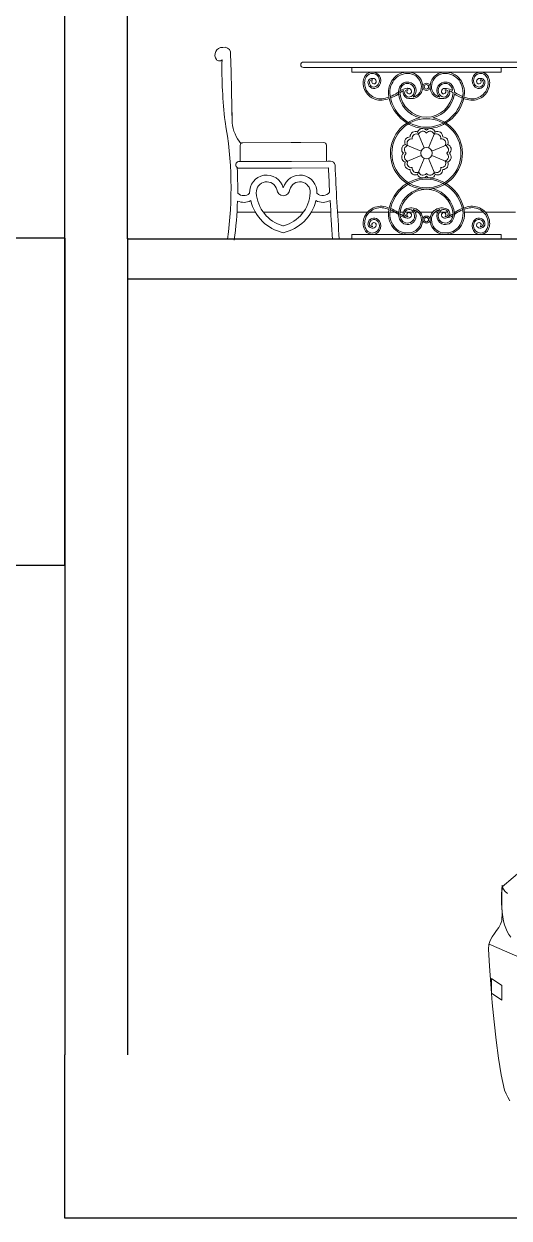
# Model space of a CAD drawing. Header units: millimetres. Extents: x 587797 to 2274247, y 1711 to 439204.
# Drawn here: x 971560 to 973342, y 283670 to 288056 of the extents above; entities that cross this region are included whole.
import ezdxf

# ---------------------------------------------------------------- set-up
doc = ezdxf.new("R2010")
doc.units = ezdxf.units.MM
doc.layers.add('finiture', color=7, linetype='Continuous', lineweight=20)

msp = doc.modelspace()

# ---------------------------------------------------------------- linework, layer by layer
for p, q in [((971709.651, 286066.983, 442.155), (971709.651, 290866.983, 442.155)), ((971939.651, 287266.983, 442.155), (971939.651, 290866.983, 442.155)), ((971709.651, 287269.666, 442.155), (971409.651, 287269.666, 442.155)), ((971709.651, 287269.666, 442.155), (971709.651, 284269.666, 442.155)), ((971709.651, 287266.983, 442.155), (971709.651, 286066.983, 442.155)), ((971939.651, 287269.666, 442.155), (971939.651, 284269.666, 442.155)), ((971939.651, 287266.983, 442.155), (991559.651, 287266.983, 442.155)), ((971939.651, 287266.983, 442.155), (991559.651, 287266.983, 442.155)), ((971939.651, 287266.983, 442.155), (971939.651, 286066.983, 442.155)), ((971939.651, 287119.666, 442.155), (1042638.019, 287119.666, 442.155)), ((971709.651, 286066.983, 442.155), (958892.612, 286066.983, 442.155)), ((971709.651, 283669.666, 442.155), (971709.651, 284269.666, 442.155)), ((1042868.164, 283669.666, 442.155), (971709.651, 283669.666, 442.155))]:
    msp.add_line(p, q)
at = {"layer": 'finiture', "linetype": 'Continuous'}
for p, q in [((972586.4, 287915.796, 442.155), (973490.054, 287915.796, 442.155)), ((972763.587, 287896.109, 442.155), (972586.4, 287896.109, 442.155)), ((973312.867, 287896.109, 442.155), (973490.054, 287896.109, 442.155))]:
    msp.add_line(p, q, dxfattribs=at)
at = {"layer": 'finiture'}
for p, q in [((972763.587, 287879.312, 442.155), (972763.587, 287896.109, 442.155)), ((972763.587, 287896.109, 442.155), (973312.867, 287896.109, 442.155)), ((973312.867, 287879.312, 442.155), (973312.867, 287896.109, 442.155)), ((972763.587, 287879.312, 442.155), (973312.867, 287879.312, 442.155)), ((973005.92, 287659.074, 442.155), (973030.15, 287600.577, 442.155)), ((973070.534, 287659.074, 442.155), (973046.304, 287600.577, 442.155)), ((972354.015, 287550.943, 442.155), (972353.926, 287610.005, 442.155)), ((972363.755, 287619.863, 442.155), (972661.073, 287620.399, 442.155)), ((972541.945, 287620.131, 442.155), (972576.786, 287620.272, 442.155)), ((972671.02, 287551.508, 442.155), (972670.932, 287610.57, 442.155)), ((972960.231, 287613.385, 442.155), (973018.728, 287589.154, 442.155)), ((973116.223, 287613.385, 442.155), (973057.726, 287589.154, 442.155)), ((972542.049, 287551.225, 442.155), (972349.272, 287550.935, 442.155)), ((972542.049, 287551.225, 442.155), (972675.764, 287551.515, 442.155)), ((972675.764, 287551.515, 442.155), (972686.054, 287551.959, 442.155)), ((972960.231, 287548.771, 442.155), (973018.728, 287573.001, 442.155)), ((973030.15, 287561.579, 442.155), (973005.92, 287503.082, 442.155)), ((973070.534, 287503.082, 442.155), (973046.304, 287561.579, 442.155)), ((973116.223, 287548.771, 442.155), (973057.726, 287573.001, 442.155)), ((972542.086, 287526.616, 442.155), (972343.172, 287526.317, 442.155)), ((972542.086, 287526.616, 442.155), (972678.285, 287526.913, 442.155)), ((972342.357, 287364.547, 442.155), (972409.541, 287364.547, 442.155)), ((972438.862, 287364.547, 442.155), (972585.967, 287364.547, 442.155)), ((972615.288, 287364.547, 442.155), (972686.944, 287364.547, 442.155)), ((972711.599, 287364.547, 442.155), (972821.849, 287364.547, 442.155)), ((972829.059, 287364.547, 442.155), (972898.977, 287364.547, 442.155)), ((972904.245, 287364.547, 442.155), (972935.927, 287364.547, 442.155)), ((972941.225, 287364.547, 442.155), (972953.718, 287364.547, 442.155)), ((972959.304, 287364.547, 442.155), (972990.876, 287364.547, 442.155)), ((972996.858, 287364.547, 442.155), (973008.059, 287364.547, 442.155)), ((973015.156, 287364.547, 442.155), (973061.299, 287364.547, 442.155)), ((973061.299, 287364.547, 442.155), (973015.156, 287364.547, 442.155)), ((973079.596, 287364.547, 442.155), (973068.395, 287364.547, 442.155)), ((973117.15, 287364.547, 442.155), (973085.578, 287364.547, 442.155)), ((973247.395, 287364.547, 442.155), (973177.477, 287364.547, 442.155)), ((973364.855, 287364.547, 442.155), (973254.605, 287364.547, 442.155)), ((972763.587, 287282.843, 442.155), (972763.587, 287266.047, 442.155)), ((972763.587, 287282.843, 442.155), (973312.867, 287282.843, 442.155)), ((973312.867, 287282.843, 442.155), (973312.867, 287266.047, 442.155)), ((972307.792, 287265.405, 442.155), (972322.57, 287265.427, 442.155)), ((972718.101, 287266.11, 442.155), (972703.323, 287266.088, 442.155)), ((973316.853, 284886.82, 442.155), (973601.207, 285129.926, 442.155)), ((973316.853, 284892.431, 442.155), (973313.638, 284859.994, 442.155)), ((973313.638, 284859.994, 442.155), (973314.442, 284825.949, 442.155)), ((973316.853, 284886.82, 442.155), (973315.64, 284859.19, 442.155)), ((973319.249, 284881.225, 442.155), (973316.853, 284892.431, 442.155)), ((973325.664, 284870.806, 442.155), (973319.249, 284881.225, 442.155)), ((973336.066, 284861.602, 442.155), (973325.664, 284870.806, 442.155)), ((973314.442, 284825.949, 442.155), (973316.049, 284791.904, 442.155)), ((973315.64, 284859.19, 442.155), (973315.246, 284834.366, 442.155)), ((973315.246, 284834.366, 442.155), (973315.64, 284812.741, 442.155)), ((973315.64, 284812.741, 442.155), (973316.853, 284793.118, 442.155)), ((973316.049, 284791.904, 442.155), (973315.64, 284761.469, 442.155)), ((973316.853, 284793.118, 442.155), (973318.445, 284775.891, 442.155)), ((973318.445, 284775.891, 442.155), (973321.251, 284760.665, 442.155)), ((973304.023, 284737.448, 442.155), (973296.017, 284726.226, 442.155)), ((973310.832, 284749.049, 442.155), (973304.023, 284737.448, 442.155)), ((973315.64, 284761.469, 442.155), (973310.832, 284749.049, 442.155)), ((973321.251, 284760.665, 442.155), (973324.86, 284746.653, 442.155)), ((973324.86, 284746.653, 442.155), (973329.258, 284734.233, 442.155)), ((973329.258, 284734.233, 442.155), (973334.869, 284722.617, 442.155)), ((973272.784, 284689.376, 442.155), (973267.993, 284674.56, 442.155)), ((973279.593, 284702.6, 442.155), (973272.784, 284689.376, 442.155)), ((973287.616, 284714.61, 442.155), (973279.593, 284702.6, 442.155)), ((973296.017, 284726.226, 442.155), (973287.616, 284714.61, 442.155)), ((973334.869, 284722.617, 442.155), (973341.284, 284711.804, 442.155)), ((973341.284, 284711.804, 442.155), (973348.487, 284701.402, 442.155)), ((973267.993, 284674.56, 442.155), (973266.385, 284657.742, 442.155)), ((973266.385, 284657.742, 442.155), (973269.994, 284594.87, 442.155)), ((973268.781, 284676.168, 442.155), (973389.734, 284623.303, 442.155)), ((973269.994, 284594.87, 442.155), (973274.392, 284528.388, 442.155)), ((973274.392, 284528.388, 442.155), (973280.003, 284459.904, 442.155)), ((973277.591, 284549.209, 442.155), (973314.852, 284523.58, 442.155)), ((973277.591, 284495.556, 442.155), (973277.591, 284549.209, 442.155)), ((973314.852, 284523.58, 442.155), (973314.852, 284469.928, 442.155)), ((973314.852, 284469.928, 442.155), (973277.591, 284495.556, 442.155)), ((973280.003, 284459.904, 442.155), (973286.402, 284391.026, 442.155)), ((973286.402, 284391.026, 442.155), (973294.015, 284322.936, 442.155)), ((973294.015, 284322.936, 442.155), (973302.825, 284257.652, 442.155)), ((973302.825, 284257.652, 442.155), (973313.244, 284195.978, 442.155)), ((973313.244, 284195.978, 442.155), (973324.86, 284139.914, 442.155)), ((973324.86, 284139.914, 442.155), (973330.865, 284126.296, 442.155)), ((973330.865, 284126.296, 442.155), (973337.264, 284113.482, 442.155)), ((973337.264, 284113.482, 442.155), (973344.073, 284101.062, 442.155))]:
    msp.add_line(p, q, dxfattribs=at)
for centre, radius in [((973038.227, 287825.027, 442.155), 13.301), ((973038.227, 287825.027, 442.155), 8.068), ((973038.227, 287581.078, 442.155), 126.878), ((973038.227, 287581.078, 442.155), 21.106), ((973038.227, 287337.128, 442.155), 13.301), ((973038.227, 287337.128, 442.155), 8.068)]:
    msp.add_circle(centre, radius, dxfattribs=at)
for centre, radius, start, end in [((972289.8, 287941.48, 442.155), 28.565, 90, 215.652617), ((972295.407, 287946.421, 442.155), 24.28, 16.929295, 103.352293), ((953536.863, 287394.947, 442.155), 18790.075, 0.9021102, 1.7050031), ((972277.219, 287933.683, 442.155), 13.835, 219.786866, 317.823178), ((973913.162, 287890.484, 442.155), 1626.043, 178.805022, 186.797291), ((972849.857, 287840.569, 442.155), 43.937, 153.538622, 180), ((972839.479, 287848.096, 442.155), 31.364, 101.151267, 157.404265), ((972849.857, 287840.569, 442.155), 38.705, 153.538622, 180.230181), ((972839.479, 287848.096, 442.155), 26.132, 103.422277, 157.404265), ((972839.475, 287840.097, 442.155), 15.99, 79.532739, 188.280594), ((972839.475, 287840.097, 442.155), 10.758, 79.532739, 188.280594), ((972839.759, 287839.509, 442.155), 39.825, 83.160325, 100.569956), ((972839.759, 287839.509, 442.155), 34.592, 83.160325, 100.569956), ((972845.123, 287843.699, 442.155), 7.894, 117.905286, 266.319642), ((972842.299, 287844.173, 442.155), 11.648, 7.435488, 89.601673), ((972839.479, 287848.096, 442.155), 31.364, 310.065957, 81.936811), ((972839.479, 287848.096, 442.155), 26.132, 310.065957, 80.308004), ((972845.178, 287844.548, 442.155), 8.744, 266.319642, 7.435488), ((972968.723, 287811.468, 442.155), 67.992, 101.151267, 157.404265), ((972968.655, 287811.519, 442.155), 62.677, 101.705971, 157.423148), ((972969.003, 287802.881, 442.155), 76.453, 83.160325, 100.569956), ((972969.003, 287802.881, 442.155), 71.22, 83.160325, 100.569956), ((972969.003, 287802.881, 442.155), 39.825, 83.160325, 100.569956), ((972971.207, 287825.885, 442.155), 48.12, 9.444628, 82.504445), ((972971.207, 287825.885, 442.155), 53.353, 9.444628, 82.504445), ((973105.247, 287825.885, 442.155), 53.353, 97.495555, 170.555372), ((973105.247, 287825.885, 442.155), 48.12, 97.495555, 170.555372), ((973107.452, 287802.881, 442.155), 76.453, 79.430044, 96.839675), ((973107.452, 287802.881, 442.155), 71.22, 79.430044, 96.839675), ((973107.452, 287802.881, 442.155), 39.825, 79.430044, 96.839675), ((973107.799, 287811.519, 442.155), 62.677, 22.576852, 78.294029), ((973107.731, 287811.468, 442.155), 67.992, 22.595735, 78.848733), ((973236.975, 287848.096, 442.155), 31.364, 98.063189, 229.934043), ((973236.975, 287848.096, 442.155), 26.132, 99.691996, 229.934043), ((973231.276, 287844.548, 442.155), 8.744, 172.564512, 273.680358), ((973234.155, 287844.173, 442.155), 11.648, 90.398327, 172.564512), ((973231.331, 287843.699, 442.155), 7.894, 273.680358, 62.094714), ((973236.695, 287839.509, 442.155), 39.825, 79.430044, 96.839675), ((973236.695, 287839.509, 442.155), 34.592, 79.430044, 96.839675), ((973236.979, 287840.097, 442.155), 15.99, 351.719406, 100.467261), ((973236.979, 287840.097, 442.155), 10.758, 351.719406, 100.467261), ((973236.975, 287848.096, 442.155), 31.364, 22.595735, 78.848733), ((973236.975, 287848.096, 442.155), 26.132, 22.595735, 76.577723), ((973226.597, 287840.569, 442.155), 38.705, 359.769819, 26.461378), ((973226.597, 287840.569, 442.155), 43.937, 0, 26.461378), ((972870.219, 287839.976, 442.155), 64.302, 179.472052, 274.736745), ((972870.219, 287839.976, 442.155), 59.069, 179.472052, 274.736745), ((972845.473, 287840.97, 442.155), 22.052, 188.280594, 310.065957), ((972845.473, 287840.97, 442.155), 16.819, 188.280594, 310.065957), ((972977.829, 287804.4, 442.155), 79.223, 153.42599, 183.260301), ((973040.679, 287813.797, 442.155), 142.624, 185.593843, 269.014903), ((972977.89, 287804.378, 442.155), 74.054, 153.423856, 183.07595), ((973040.679, 287813.797, 442.155), 137.391, 185.593843, 268.67444), ((972854.25, 287920.359, 442.155), 140.802, 291.34735, 303.029989), ((972930.285, 287803.41, 442.155), 1.308, 303.029989, 313.238733), ((972974.82, 287756.048, 442.155), 63.704, 128.448527, 133.238733), ((972974.82, 287756.048, 442.155), 58.471, 132.051221, 135.188263), ((972979.101, 287803.941, 442.155), 43.937, 153.538622, 180), ((973040.679, 287813.797, 442.155), 105.996, 185.593843, 255.757483), ((972968.723, 287811.468, 442.155), 31.364, 101.151267, 157.404265), ((972979.101, 287803.941, 442.155), 38.705, 153.538622, 180.230181), ((973040.679, 287813.797, 442.155), 100.763, 185.593843, 268.605591), ((972974.82, 287756.048, 442.155), 58.471, 110.275917, 125.992295), ((972974.82, 287756.048, 442.155), 63.704, 95.496804, 122.210025), ((972968.723, 287811.468, 442.155), 26.132, 103.422277, 157.404265), ((972968.718, 287803.469, 442.155), 15.99, 152.322396, 188.280594), ((972974.717, 287804.342, 442.155), 22.052, 188.280594, 268.486258), ((972968.718, 287803.469, 442.155), 10.758, 79.532739, 188.280594), ((972974.717, 287804.342, 442.155), 16.819, 188.280594, 310.065957), ((972969.003, 287802.881, 442.155), 34.592, 83.160325, 100.569956), ((972974.82, 287756.048, 442.155), 58.471, 95.496804, 98.903199), ((972974.367, 287807.071, 442.155), 7.894, 117.905286, 266.319642), ((972968.718, 287803.469, 442.155), 15.99, 79.532739, 90), ((972971.542, 287807.545, 442.155), 11.648, 7.435488, 89.601673), ((972968.723, 287811.468, 442.155), 31.364, 310.065957, 81.936811), ((972968.723, 287811.468, 442.155), 26.132, 310.065957, 80.308004), ((972974.421, 287807.921, 442.155), 8.744, 266.319642, 7.435488), ((972981.568, 287825.027, 442.155), 43.358, 260.375161, 13.273445), ((972981.568, 287825.027, 442.155), 38.126, 281.459237, 13.273445), ((973035.775, 287813.797, 442.155), 100.763, 271.394409, 354.053025), ((973035.775, 287813.797, 442.155), 142.624, 270.985097, 354.406157), ((973035.775, 287813.797, 442.155), 137.391, 271.32556, 354.406157), ((973094.886, 287825.027, 442.155), 43.358, 166.726555, 279.624839), ((973094.886, 287825.027, 442.155), 38.126, 166.726555, 258.540763), ((973107.731, 287811.468, 442.155), 31.364, 98.063189, 229.934043), ((973107.731, 287811.468, 442.155), 26.132, 99.691996, 229.934043), ((973101.737, 287804.342, 442.155), 16.819, 229.934043, 351.719406), ((973102.033, 287807.921, 442.155), 8.744, 172.564512, 273.680358), ((973104.912, 287807.545, 442.155), 11.648, 90.398327, 172.564512), ((973101.737, 287804.342, 442.155), 22.052, 271.513742, 351.719406), ((973102.087, 287807.071, 442.155), 7.894, 273.680358, 62.094714), ((973107.452, 287802.881, 442.155), 34.592, 79.430044, 96.839675), ((973107.736, 287803.469, 442.155), 15.99, 75.334691, 100.467261), ((973107.736, 287803.469, 442.155), 10.758, 351.719406, 100.467261), ((973101.634, 287756.048, 442.155), 63.704, 59.611886, 80.831495), ((973107.731, 287811.468, 442.155), 31.364, 22.595735, 78.848733), ((973107.731, 287811.468, 442.155), 26.132, 358.973302, 76.577723), ((973107.736, 287803.469, 442.155), 15.99, 351.719406, 27.677604), ((973101.634, 287756.048, 442.155), 58.471, 54.007705, 69.724083), ((973097.353, 287803.941, 442.155), 43.937, 1.563269, 26.461378), ((973222.204, 287920.359, 442.155), 140.802, 234.915878, 248.65265), ((973098.565, 287804.378, 442.155), 74.054, 356.92405, 26.576144), ((973098.625, 287804.4, 442.155), 79.223, 356.739699, 26.57401), ((973206.235, 287839.976, 442.155), 64.302, 265.263255, 0.527948), ((973206.235, 287839.976, 442.155), 59.069, 265.263255, 0.527948), ((973230.981, 287840.97, 442.155), 22.052, 229.934043, 351.719406), ((973230.981, 287840.97, 442.155), 16.819, 229.934043, 351.719406), ((972854.25, 287920.359, 442.155), 140.802, 278.514397, 289.186596), ((972852.046, 287928.604, 442.155), 154.505, 278.741979, 288.701592), ((972852.046, 287928.604, 442.155), 154.505, 290.656816, 301.640496), ((972932.411, 287798.179, 442.155), 1.308, 301.640496, 315.188263), ((972932.411, 287798.179, 442.155), 1.308, 301.640496, 315.188263), ((972974.1, 287780.99, 442.155), 1.308, 80.375161, 88.486258), ((973035.775, 287813.797, 442.155), 105.996, 284.242517, 351.834817), ((973102.354, 287780.99, 442.155), 1.308, 91.513742, 99.624839), ((973224.408, 287928.604, 442.155), 154.505, 237.193321, 249.343184), ((973224.408, 287928.604, 442.155), 154.505, 251.298408, 261.258021), ((973222.204, 287920.359, 442.155), 140.802, 250.813404, 261.485603), ((940782.399, 287288.684, 442.155), 31544.538, 0.7341172, 0.8101212), ((970936.433, 287452.511, 442.155), 1384.065, 352.2306, 10.217737), ((972470.5, 287710.235, 442.155), 147.183, 186.784896, 219.365883), ((973038.227, 287581.078, 442.155), 132.111, 100.301769, 79.698231), ((973023.91, 287653.056, 442.155), 18.969, 40.994413, 161.505587), ((973052.544, 287653.056, 442.155), 18.969, 18.494413, 139.005587), ((972977.207, 287621.85, 442.155), 18.969, 85.994413, 206.505587), ((972983.091, 287617.605, 442.155), 15.972, 79.530783, 209.854617), ((972997.454, 287642.098, 442.155), 18.969, 63.494413, 184.005587), ((973001.266, 287635.924, 442.155), 15.972, 57.030783, 187.354617), ((973025.069, 287645.893, 442.155), 15.972, 34.530783, 164.854617), ((973050.874, 287645.995, 442.155), 15.972, 12.030783, 142.354617), ((973074.754, 287636.214, 442.155), 15.972, 349.530783, 119.854617), ((973079, 287642.098, 442.155), 18.969, 355.994413, 116.505587), ((973093.073, 287618.038, 442.155), 15.972, 327.030783, 97.354617), ((973099.248, 287621.85, 442.155), 18.969, 333.494413, 94.005587), ((972363.77, 287610.02, 442.155), 9.844, 90.086094, 180.086094), ((972661.088, 287610.555, 442.155), 9.844, 0.086094, 90.086094), ((975234.254, 287697.068, 442.155), 2567.363, 181.775405, 181.77739), ((972966.248, 287595.395, 442.155), 18.969, 108.494413, 229.005587), ((972966.248, 287595.395, 442.155), 18.969, 108.494413, 229.005587), ((972966.248, 287566.76, 442.155), 18.969, 130.994413, 251.505587), ((972966.248, 287566.76, 442.155), 18.969, 130.994413, 251.505587), ((972973.31, 287593.725, 442.155), 15.972, 102.030783, 232.354617), ((972973.412, 287567.919, 442.155), 15.972, 124.530783, 254.854617), ((973103.144, 287568.431, 442.155), 15.972, 282.030783, 52.354617), ((973103.042, 287594.236, 442.155), 15.972, 304.530783, 74.854617), ((973110.206, 287595.395, 442.155), 18.969, 310.994413, 71.505587), ((973110.206, 287566.76, 442.155), 18.969, 288.494413, 49.005587), ((972350.03, 287538.632, 442.155), 12.327, 86.646888, 273.5253), ((972686.733, 287536.223, 442.155), 15.75, 2.557197, 92.470611), ((983098.412, 288001.221, 442.155), 10406.307, 182.5571974, 184.0508013), ((972977.207, 287540.305, 442.155), 18.969, 153.494413, 274.005587), ((972983.381, 287544.117, 442.155), 15.972, 147.030783, 277.354617), ((973093.363, 287544.551, 442.155), 15.972, 259.530783, 29.854617), ((973099.248, 287540.305, 442.155), 18.969, 265.994413, 26.505587), ((970936.433, 287452.511, 442.155), 1408.674, 359.259469, 3.003307), ((972451.612, 287437.743, 442.155), 62.987, 15.133905, 183.439212), ((972573.216, 287437.743, 442.155), 62.987, 356.560788, 164.866095), ((983098.412, 288001.221, 442.155), 10430.916, 182.6062165, 183.0973057), ((972997.454, 287520.057, 442.155), 18.969, 175.994413, 296.505587), ((973001.7, 287525.942, 442.155), 15.972, 169.530783, 299.854617), ((973023.91, 287509.099, 442.155), 18.969, 198.494413, 319.005587), ((973025.58, 287516.161, 442.155), 15.972, 192.030783, 322.354617), ((973051.385, 287516.262, 442.155), 15.972, 214.530783, 344.854617), ((973052.544, 287509.099, 442.155), 18.969, 220.994413, 341.505587), ((973075.188, 287526.232, 442.155), 15.972, 237.030783, 7.354617), ((973079, 287520.057, 442.155), 18.969, 243.494413, 4.005587), ((972451.612, 287437.743, 442.155), 38.378, 15.133905, 183.439212), ((972573.216, 287437.743, 442.155), 38.378, 356.560788, 164.866095), ((973040.679, 287348.359, 442.155), 142.624, 91.32556, 174.406157), ((973040.679, 287348.359, 442.155), 137.391, 91.32556, 174.406157), ((973040.679, 287348.359, 442.155), 105.996, 104.242517, 174.406157), ((973040.679, 287348.359, 442.155), 100.763, 91.394409, 174.406157), ((973035.775, 287348.359, 442.155), 100.763, 5.593843, 88.605591), ((973035.775, 287348.359, 442.155), 137.391, 5.593843, 88.67444), ((973035.775, 287348.359, 442.155), 142.624, 5.593843, 88.67444), ((973035.775, 287348.359, 442.155), 105.996, 5.593843, 75.757483), ((970936.433, 287452.511, 442.155), 1408.674, 352.2306, 358.084486), ((972367.038, 287456.473, 442.155), 55.875, 246.008809, 297.391391), ((972367.038, 287456.473, 442.155), 31.267, 225.154261, 313.952285), ((972546.627, 287443.453, 442.155), 158.173, 193.375381, 257.508195), ((972546.627, 287443.453, 442.155), 133.564, 183.439212, 254.576423), ((972512.414, 287448.779, 442.155), 23.777, 182.45073, 357.54927), ((972478.201, 287443.453, 442.155), 158.173, 282.491805, 346.624619), ((972478.201, 287443.453, 442.155), 133.564, 285.423577, 356.560788), ((972657.791, 287456.473, 442.155), 55.875, 242.608609, 298.456902), ((972657.791, 287456.473, 442.155), 31.267, 226.047715, 322.914247), ((983098.412, 288001.221, 442.155), 10430.916, 183.2638327, 184.0508013), ((972870.219, 287322.179, 442.155), 64.302, 85.263255, 180.527948), ((972870.219, 287322.179, 442.155), 59.069, 85.263255, 180.527948), ((972854.25, 287241.796, 442.155), 140.802, 70.813404, 81.485603), ((972852.046, 287233.551, 442.155), 154.505, 71.298408, 81.258021), ((972977.829, 287357.756, 442.155), 79.223, 176.739699, 206.57401), ((972977.89, 287357.777, 442.155), 74.054, 176.92405, 206.576144), ((972854.25, 287241.796, 442.155), 140.802, 56.970011, 68.65265), ((972852.046, 287233.551, 442.155), 154.505, 58.359504, 69.343184), ((972932.411, 287363.976, 442.155), 1.308, 44.811737, 58.359504), ((972932.411, 287363.976, 442.155), 1.308, 44.811737, 58.359504), ((972974.82, 287406.108, 442.155), 58.471, 224.811737, 227.948779), ((972968.718, 287358.687, 442.155), 15.99, 171.719406, 280.467261), ((972974.717, 287357.814, 442.155), 22.052, 91.513742, 171.719406), ((972968.718, 287358.687, 442.155), 10.758, 171.719406, 280.467261), ((972974.717, 287357.814, 442.155), 16.819, 49.934043, 171.719406), ((972974.367, 287355.084, 442.155), 7.894, 93.680358, 242.094714), ((972968.723, 287350.687, 442.155), 31.364, 278.063189, 49.934043), ((972968.723, 287350.687, 442.155), 26.132, 279.691996, 49.934043), ((972974.421, 287354.235, 442.155), 8.744, 352.564512, 93.680358), ((972974.1, 287381.166, 442.155), 1.308, 271.513742, 279.624839), ((972981.568, 287337.128, 442.155), 43.358, 346.726555, 99.624839), ((972981.568, 287337.128, 442.155), 38.126, 346.726555, 78.540763), ((973094.886, 287337.128, 442.155), 43.358, 80.375161, 193.273445), ((973094.886, 287337.128, 442.155), 38.126, 101.459237, 193.273445), ((973107.731, 287350.687, 442.155), 31.364, 130.065957, 261.936811), ((973107.731, 287350.687, 442.155), 26.132, 130.065957, 260.308004), ((973101.737, 287357.814, 442.155), 16.819, 8.280594, 130.065957), ((973102.033, 287354.235, 442.155), 8.744, 86.319642, 187.435488), ((973102.354, 287381.166, 442.155), 1.308, 260.375161, 268.486258), ((973101.737, 287357.814, 442.155), 22.052, 8.280594, 88.486258), ((973102.087, 287355.084, 442.155), 7.894, 297.905286, 86.319642), ((973107.736, 287358.687, 442.155), 15.99, 259.532739, 8.280594), ((973107.736, 287358.687, 442.155), 10.758, 259.532739, 8.280594), ((973101.634, 287406.108, 442.155), 58.471, 312.051221, 315.188263), ((973144.043, 287363.976, 442.155), 1.308, 121.640496, 135.188263), ((973144.043, 287363.976, 442.155), 1.308, 121.640496, 135.188263), ((973224.408, 287233.551, 442.155), 154.505, 110.656816, 121.640496), ((973222.204, 287241.796, 442.155), 140.802, 111.34735, 123.029989), ((973098.565, 287357.777, 442.155), 74.054, 333.423856, 3.07595), ((973098.625, 287357.756, 442.155), 79.223, 333.42599, 3.260301), ((973224.408, 287233.551, 442.155), 154.505, 98.741979, 108.701592), ((973222.204, 287241.796, 442.155), 140.802, 98.514397, 109.186596), ((973206.235, 287322.179, 442.155), 64.302, 359.472052, 94.736745), ((973206.235, 287322.179, 442.155), 59.069, 359.472052, 94.736745), ((972849.857, 287321.587, 442.155), 43.937, 180, 206.461378), ((972849.857, 287321.587, 442.155), 38.705, 179.769819, 206.461378), ((972839.475, 287322.059, 442.155), 15.99, 171.719406, 280.467261), ((972845.473, 287321.186, 442.155), 22.052, 49.934043, 171.719406), ((972839.475, 287322.059, 442.155), 10.758, 171.719406, 280.467261), ((972845.473, 287321.186, 442.155), 16.819, 49.934043, 171.719406), ((972845.123, 287318.456, 442.155), 7.894, 93.680358, 242.094714), ((972842.299, 287317.983, 442.155), 11.648, 270.398327, 352.564512), ((972839.479, 287314.059, 442.155), 31.364, 278.063189, 49.934043), ((972839.479, 287314.059, 442.155), 26.132, 279.691996, 49.934043), ((972845.178, 287317.607, 442.155), 8.744, 352.564512, 93.680358), ((972968.723, 287350.687, 442.155), 67.992, 202.595735, 258.848733), ((972968.655, 287350.636, 442.155), 62.677, 202.576852, 258.294029), ((972930.285, 287358.746, 442.155), 1.308, 46.761267, 56.970011), ((972974.82, 287406.108, 442.155), 63.704, 226.761267, 231.551473), ((972979.101, 287358.215, 442.155), 43.937, 180, 206.461378), ((972968.723, 287350.687, 442.155), 31.364, 202.595735, 258.848733), ((972979.101, 287358.215, 442.155), 38.705, 179.769819, 206.461378), ((972974.82, 287406.108, 442.155), 58.471, 234.007705, 249.724083), ((972974.82, 287406.108, 442.155), 63.704, 237.789975, 264.503196), ((972968.723, 287350.687, 442.155), 26.132, 202.595735, 256.577723), ((972969.003, 287359.275, 442.155), 39.825, 259.430044, 276.839675), ((972969.003, 287359.275, 442.155), 34.592, 259.430044, 276.839675), ((972971.542, 287354.611, 442.155), 11.648, 270.398327, 352.564512), ((972971.207, 287336.271, 442.155), 48.12, 277.495555, 350.555372), ((972971.207, 287336.271, 442.155), 53.353, 277.495555, 350.555372), ((973105.247, 287336.271, 442.155), 53.353, 189.444628, 262.504445), ((973105.247, 287336.271, 442.155), 48.12, 189.444628, 262.504445), ((973104.912, 287354.611, 442.155), 11.648, 187.435488, 269.601673), ((973107.452, 287359.275, 442.155), 39.825, 263.160325, 280.569956), ((973107.452, 287359.275, 442.155), 34.592, 263.160325, 280.569956), ((973101.634, 287406.108, 442.155), 63.704, 279.168505, 302.210025), ((973107.731, 287350.687, 442.155), 26.132, 283.422277, 337.404265), ((973107.731, 287350.687, 442.155), 31.364, 281.151267, 337.404265), ((973107.799, 287350.636, 442.155), 62.677, 281.705971, 337.423148), ((973107.731, 287350.687, 442.155), 67.992, 281.151267, 337.404265), ((973101.634, 287406.108, 442.155), 58.471, 290.275917, 305.992295), ((973097.353, 287358.215, 442.155), 38.705, 333.538622, 0.230181), ((973097.353, 287358.215, 442.155), 43.937, 333.538622, 0), ((973101.634, 287406.108, 442.155), 63.704, 308.448527, 313.238733), ((973146.169, 287358.746, 442.155), 1.308, 123.029989, 133.238733), ((973236.975, 287314.059, 442.155), 31.364, 130.065957, 261.936811), ((973236.975, 287314.059, 442.155), 26.132, 130.065957, 260.308004), ((973230.981, 287321.186, 442.155), 22.052, 8.280594, 130.065957), ((973230.981, 287321.186, 442.155), 16.819, 8.280594, 130.065957), ((973231.276, 287317.607, 442.155), 8.744, 86.319642, 187.435488), ((973234.155, 287317.983, 442.155), 11.648, 187.435488, 269.601673), ((973231.331, 287318.456, 442.155), 7.894, 297.905286, 86.319642), ((973236.979, 287322.059, 442.155), 15.99, 259.532739, 8.280594), ((973236.979, 287322.059, 442.155), 10.758, 259.532739, 8.280594), ((973226.597, 287321.587, 442.155), 38.705, 333.538622, 0.230181), ((973226.597, 287321.587, 442.155), 43.937, 333.538622, 0), ((972512.414, 287319.443, 442.155), 4.922, 254.576423, 285.423577), ((972839.479, 287314.059, 442.155), 31.364, 202.595735, 258.848733), ((972839.479, 287314.059, 442.155), 26.132, 202.595735, 256.577723), ((972839.759, 287322.647, 442.155), 39.825, 259.430044, 276.839675), ((972839.759, 287322.647, 442.155), 34.592, 259.430044, 276.839675), ((972969.003, 287359.275, 442.155), 76.453, 259.430044, 276.839675), ((972969.003, 287359.275, 442.155), 71.22, 259.430044, 276.839675), ((973107.452, 287359.275, 442.155), 76.453, 263.160325, 280.569956), ((973107.452, 287359.275, 442.155), 71.22, 263.160325, 280.569956), ((973236.695, 287322.647, 442.155), 39.825, 263.160325, 280.569956), ((973236.695, 287322.647, 442.155), 34.592, 263.160325, 280.569956), ((973236.975, 287314.059, 442.155), 26.132, 283.422277, 337.404265), ((973236.975, 287314.059, 442.155), 31.364, 281.151267, 337.404265)]:
    msp.add_arc(centre, radius, start, end, dxfattribs=at)
at = {"layer": 'finiture', "linetype": 'Continuous'}
msp.add_arc((972586.4, 287905.952, 442.155), 9.844, 90, 270, dxfattribs=at)

doc.saveas('drawing.dxf')
